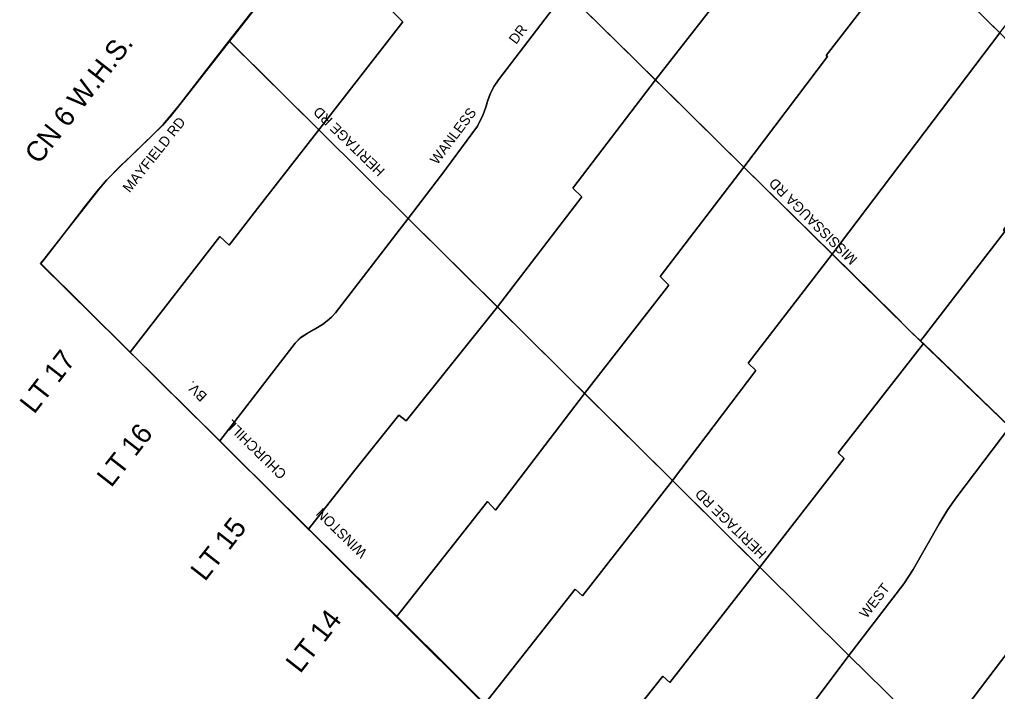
# Model space of a CAD drawing. Extents: x 589463 to 611048, y 4827729 to 4855916.
# Drawn here: x 589463 to 594299, y 4834249 to 4837573 of the extents above; entities that cross this region are included whole.
import ezdxf

# ---------------------------------------------------------------- set-up
doc = ezdxf.new("R2010")
doc.units = 0
for name, color, linetype in [('GIS_LOT_CONCESSION', 7, 'Continuous'), ('GIS_MAJOR_ARTERIAL_STREETS', 7, 'Continuous'), ('GIS_MUN_BDRY', 7, 'Continuous'), ('GIS_TX_LOT_CONCESSION', 7, 'Continuous'), ('GIS_TX_MAJOR_ARTERIAL_STREETS', 7, 'Continuous')]:
    doc.layers.add(name, color=color, linetype=linetype)

msp = doc.modelspace()

# ---------------------------------------------------------------- linework, layer by layer
at = {"layer": 'GIS_LOT_CONCESSION'}
for points in [[(594713.2, 4839023.3), (593872.7, 4837939.7), (593890.7, 4837921.9), (594070.5, 4837743.9), (594148.1, 4837667.1), (594166.7, 4837648.6), (594310.2, 4837506.6), (595155.1, 4838590.1), (595018.4, 4838724.5), (594862, 4838877), (594742.3, 4838994.7), (594729.7, 4839007.1)], [(592992.6, 4838811.3), (592664.6, 4838378.7), (592604.9, 4838297.9), (592580.1, 4838256.8), (592557.9, 4838218.4), (592527.1, 4838176.4), (592164.6, 4837711), (592607.7, 4837274.2), (593029, 4837813.3), (593020, 4837824.3), (593435.8, 4838372.4), (593414.5, 4838393.5), (593163.8, 4838641.8)], [(591280.1, 4838584.4), (591197.4, 4838477.6), (591047.5, 4838284.2), (591019.5, 4838244.1), (590981.3, 4838179.8), (590908.2, 4838048.2), (590849.6, 4837940.8), (590824.3, 4837897.9), (590799.1, 4837855.1), (590751.5, 4837788.3), (590711.4, 4837735.4), (590501, 4837466.4), (590731, 4837238.3), (590943.5, 4837027.5), (591359.1, 4837561.2), (591305.9, 4837613.7), (591721.4, 4838148.6)], [(593435.8, 4838372.4), (593020, 4837824.3), (593029, 4837813.3), (592607.7, 4837274.2), (593045.2, 4836842.9), (593459, 4837389.3), (593452.2, 4837395.4), (593872.7, 4837939.7), (593845.6, 4837966.6), (593600.4, 4838209.4), (593442, 4838366)], [(591721.4, 4838148.6), (591305.9, 4837613.7), (591359.1, 4837561.2), (590943.5, 4837027.5), (591385.6, 4836589.2), (591544.5, 4836797.1), (591546.2, 4836799.3), (591728.4, 4837045.6), (591756.4, 4837102.7), (591769.9, 4837139), (591777.4, 4837168.3), (591790.2, 4837204.6), (591810.4, 4837243.3), (591831.6, 4837275), (592164.6, 4837711)], [(593872.7, 4837939.7), (593452.2, 4837395.4), (593459, 4837389.3), (593045.2, 4836842.9), (593482.3, 4836412), (594310.2, 4837506.6), (594166.7, 4837648.6), (594148.1, 4837667.1), (594070.5, 4837743.9), (593890.7, 4837921.9)], [(592164.6, 4837711), (591831.6, 4837275), (591810.4, 4837243.3), (591790.2, 4837204.6), (591777.4, 4837168.3), (591769.9, 4837139), (591756.4, 4837102.7), (591728.4, 4837045.6), (591546.2, 4836799.3), (591544.5, 4836797.1), (591385.6, 4836589.2), (591826.6, 4836151.4), (592244, 4836695.5), (592199.4, 4836738.9), (592607.7, 4837274.2)], [(594310.2, 4837506.6), (593482.3, 4836412), (593864.6, 4836035.1), (593919, 4835982.7), (593939, 4836008.6), (594335.6, 4836524.4), (594328.4, 4836531.8), (594747.3, 4837074), (594746.6, 4837074.7), (594557.8, 4837261.4), (594505.8, 4837312.9), (594452.1, 4837366.1)], [(590501, 4837466.4), (590208.5, 4837091.8), (590205, 4837088), (590170.6, 4837049.3), (589956.5, 4836841.5), (589895.6, 4836780), (589858.4, 4836737.7), (589695.5, 4836528.8), (589581.7, 4836382.8), (589568, 4836365.2), (590010.6, 4835926.8), (590454.6, 4836499.8), (590500.3, 4836456.8), (590651.7, 4836652.2), (590943.5, 4837027.5), (590731, 4837238.3)], [(592607.7, 4837274.2), (592199.4, 4836738.9), (592244, 4836695.5), (591826.6, 4836151.4), (592257.8, 4835723.4), (592674, 4836259.3), (592631.1, 4836301.8), (593045.2, 4836842.9)], [(594747.3, 4837074), (594328.4, 4836531.8), (594335.6, 4836524.4), (593939, 4836008.6), (593919, 4835982.7), (593932.7, 4835969.5), (594359.9, 4835557.6), (594545.4, 4835797.3), (594722.9, 4836026.8), (595190.9, 4836634.7), (594996, 4836827.6)], [(590943.5, 4837027.5), (590651.7, 4836652.2), (590500.3, 4836456.8), (590454.6, 4836499.8), (590010.6, 4835926.8), (590453.2, 4835488.5), (590826, 4835972), (590852, 4835997.8), (590885.4, 4836020), (590920.1, 4836040), (590961, 4836064.1), (590984.5, 4836082.2), (591005.9, 4836100.3), (591026, 4836122.3), (591385.6, 4836589.2)], [(593045.2, 4836842.9), (592631.1, 4836301.8), (592674, 4836259.3), (592257.8, 4835723.4), (592692.6, 4835291.8), (593104.8, 4835836), (593066.1, 4835873.3), (593482.3, 4836412)], [(591385.6, 4836589.2), (591026, 4836122.3), (591005.9, 4836100.3), (590984.5, 4836082.2), (590961, 4836064.1), (590920.1, 4836040), (590885.4, 4836020), (590852, 4835997.8), (590826, 4835972), (590453.2, 4835488.5), (590892.4, 4835051.2), (591121.1, 4835343.3), (591339, 4835615.1), (591375.7, 4835586.7), (591826.6, 4836151.4)], [(593482.3, 4836412), (593066.1, 4835873.3), (593104.8, 4835836), (592692.6, 4835291.8), (593124.1, 4834863.5), (593540.7, 4835400.8), (593511.9, 4835429.3), (593932.7, 4835969.5), (593919, 4835982.7), (593864.6, 4836035.1)], [(591826.6, 4836151.4), (591375.7, 4835586.7), (591339, 4835615.1), (591121.1, 4835343.3), (590892.4, 4835051.2), (591327.1, 4834618.4), (591776.8, 4835188.6), (591817.3, 4835145.2), (592257.8, 4835723.4)], [(593932.7, 4835969.5), (593511.9, 4835429.3), (593540.7, 4835400.8), (593124.1, 4834863.5), (593563.8, 4834427.2), (593835.5, 4834781.4), (593882.4, 4834851.8), (594011.7, 4835077.5), (594053.9, 4835149), (594098.2, 4835211.5), (594359.9, 4835557.6)], [(592257.8, 4835723.4), (591817.3, 4835145.2), (591776.8, 4835188.6), (591327.1, 4834618.4), (591762.4, 4834185.1), (592210.9, 4834754.9), (592247.6, 4834721.3), (592692.6, 4835291.8)], [(594359.9, 4835557.6), (594098.2, 4835211.5), (594053.9, 4835149), (594011.7, 4835077.5), (593882.4, 4834851.8), (593835.5, 4834781.4), (593563.8, 4834427.2), (594007.3, 4833991.9), (594423.6, 4834538.3), (594387.8, 4834576), (594808.4, 4835113.6)], [(592692.6, 4835291.8), (592247.6, 4834721.3), (592210.9, 4834754.9), (591762.4, 4834185.1), (591959.4, 4833988.9), (592194.8, 4833757.5), (592645.3, 4834325), (592678.6, 4834292.7), (593124.1, 4834863.5)], [(594808.4, 4835113.6), (594387.8, 4834576), (594423.6, 4834538.3), (594007.3, 4833991.9), (594444.5, 4833563), (594867.2, 4834108.7), (594827, 4834149.3), (595242, 4834684.3), (594858.9, 4835063.6)], [(593124.1, 4834863.5), (592678.6, 4834292.7), (592645.3, 4834325), (592194.8, 4833757.5), (592318.4, 4833636), (592554.7, 4833402.8), (592656.7, 4833435.9), (592675.9, 4833441.7), (592699, 4833451.7), (592722, 4833462.6), (592742.9, 4833472), (592763.2, 4833482.9), (592787.2, 4833494.9), (592810.1, 4833509.5), (592851.3, 4833536.6), (592885.7, 4833563.4), (592918.2, 4833593.1), (592968.7, 4833645.3), (593065.4, 4833763.9), (593126.6, 4833847.3), (593227.4, 4833980.6), (593337.8, 4834124.8), (593563.8, 4834427.2)]]:
    msp.add_lwpolyline(points, close=True, dxfattribs=at)
msp.add_lwpolyline([(594007.3, 4833991.9), (593563.8, 4834427.2), (593337.8, 4834124.8)], dxfattribs=at)
at = {"layer": 'GIS_MAJOR_ARTERIAL_STREETS'}
for points in [[(590500.7, 4837466.3), (590710.1, 4837734), (590711.1, 4837735.3), (590751.2, 4837788.2), (590798.7, 4837854.9), (590824, 4837897.8), (590849.3, 4837940.6), (590895.3, 4838024.9), (590896.3, 4838026.7), (590907.9, 4838048), (590981, 4838179.6), (591019.2, 4838244), (591047.2, 4838284.1), (591279.8, 4838584.2)], [(592164.3, 4837710.8), (591831.3, 4837274.8), (591810.1, 4837243.1), (591789.8, 4837204.4), (591777.1, 4837168.1), (591775.2, 4837160.8), (591769.6, 4837138.9), (591756.1, 4837102.6), (591728, 4837045.5), (591545, 4836798), (591421.5, 4836636.4), (591385.2, 4836589)], [(592491, 4837389.1), (592164.3, 4837710.8)], [(594345.2, 4837471.5), (594325.1, 4837491.4), (594166.4, 4837648.5)], [(589567.7, 4836365), (589858.1, 4836737.5), (589895.3, 4836779.9), (589956.2, 4836841.3), (590027.4, 4836910.4), (590028.1, 4836911.1), (590170.3, 4837049.1), (590208.2, 4837091.7), (590500.7, 4837466.3)], [(591385.2, 4836589), (590943, 4837027.6), (590500.7, 4837466.3)], [(592647.9, 4837234.6), (592607.2, 4837274.7), (592491, 4837389.1)], [(592801.6, 4837083.3), (592647.9, 4837234.6)], [(593298.8, 4836593.7), (593045.5, 4836843.1), (592801.6, 4837083.3)], [(591385.2, 4836589), (591025.7, 4836122.2), (591005.6, 4836100.1), (590984.2, 4836082.1), (590960.7, 4836063.9), (590919.8, 4836039.9), (590916.9, 4836038.2), (590916.9, 4836038.2), (590885.1, 4836019.8), (590851.7, 4835997.7), (590825.7, 4835971.8), (590452.8, 4835488.3)], [(592300.9, 4835680.2), (591825.8, 4836151.7), (591825.8, 4836151.7), (591385.2, 4836589)], [(593786.1, 4836113.8), (593482.1, 4836413.1), (593298.8, 4836593.7)], [(590452.8, 4835488.3), (590010.2, 4835926.7), (589567.7, 4836365)], [(594359.6, 4835557.5), (593917.8, 4835983.4), (593864.3, 4836035), (593786.1, 4836113.8)], [(593563.5, 4834427), (593122.6, 4834864.6), (593007.4, 4834978.9), (592692.4, 4835291.6), (592300.9, 4835680.2)], [(594359.6, 4835557.5), (594097.9, 4835211.4), (594053.6, 4835148.8), (594011.4, 4835077.4), (593963.5, 4834993.8), (593882.1, 4834851.7), (593835.2, 4834781.3), (593563.5, 4834427)], [(590755.5, 4835187.1), (590452.8, 4835488.3)], [(591959.1, 4833988.7), (591761.8, 4834185.2), (591761, 4834186), (591326.7, 4834618.3), (590755.5, 4835187.1)], [(593563.5, 4834427), (593337.5, 4834124.6), (593227.1, 4833980.4), (593126.3, 4833847.1), (593065.1, 4833763.7), (592968.4, 4833645.1), (592917.9, 4833592.9), (592885.4, 4833563.3), (592851, 4833536.5), (592809.8, 4833509.4), (592786.9, 4833494.8), (592762.9, 4833482.8), (592742.6, 4833471.8), (592721.7, 4833462.4), (592698.6, 4833451.6), (592675.6, 4833441.6), (592656.4, 4833435.7), (592563.8, 4833405.6), (592558.3, 4833403.9)], [(594445.6, 4833564), (594008.3, 4833991.8), (593563.5, 4834427)]]:
    msp.add_lwpolyline(points, dxfattribs=at)
at = {"layer": 'GIS_MUN_BDRY'}
for p, q in [((590500.3, 4837467.4), (590604.3, 4837599.7)), ((590396.9, 4837334.2), (590500.3, 4837467.4)), ((590249.1, 4837145), (590396.9, 4837334.2)), ((590174.3, 4837053.9), (590249.1, 4837145)), ((590119.7, 4836998.8), (590174.3, 4837053.9)), ((590042.9, 4836925), (590119.7, 4836998.8)), ((589963.1, 4836849.4), (590042.9, 4836925)), ((589893.4, 4836778.7), (589963.1, 4836849.4)), ((589844.9, 4836721.9), (589893.4, 4836778.7)), ((589788.6, 4836649.9), (589844.9, 4836721.9)), ((589599.2, 4836404.3), (589788.6, 4836649.9)), ((589567.3, 4836364.9), (590091.4, 4835846.3)), ((589567.7, 4836365.2), (589599.2, 4836404.3)), ((590091.4, 4835846.3), (590195.7, 4835743.3)), ((590195.7, 4835743.3), (590279.1, 4835661.5)), ((590279.1, 4835661.5), (590356.4, 4835584.2)), ((590356.4, 4835584.2), (590441.2, 4835499.9)), ((590678.4, 4835265.2), (590441.2, 4835499.9)), ((590893.6, 4835052.2), (590678.4, 4835265.2)), ((591370, 4834580.2), (590893.6, 4835052.2)), ((591370, 4834580.2), (591574.4, 4834376.5)), ((591763.8, 4834188.2), (591574.4, 4834376.5))]:
    msp.add_line(p, q, dxfattribs=at)

# ---------------------------------------------------------------- texts
at = {"layer": 'GIS_TX_LOT_CONCESSION'}
for s, p in [('CN 6 W.H.S.', (589559.5, 4836852.2)), ('LT 17', (589535.4, 4835617)), ('LT 16', (589916.6, 4835253.8)), ('LT 15', (590380.1, 4834789.1)), ('LT 14', (590850.8, 4834333.7))]:
    msp.add_text(s, height=100, rotation=52, dxfattribs=at).set_placement(p)
at = {"layer": 'GIS_TX_MAJOR_ARTERIAL_STREETS'}
for s, height, rotation, p in [('DR', 49.99, 53.0976, (591918.9, 4837447)), ('HERITAGE RD', 49.992, 135.8241, (591273.6, 4836828.3)), ('WANLESS ', 49.99, 53.0976, (591529, 4836851)), ('MAYFIELD RD', 49.998, 51.5842, (590008.2, 4836712.6)), ('MISSISSAUGA RD', 49.998, 135.5246, (593610.3, 4836390.2)), ('WINSTON             CHURCHILL         BV.', 49.998, 135.6354, (591186.1, 4834939.8)), ('HERITAGE RD', 49.998, 135.6718, (593161, 4834936.7)), ('WEST', 50, 52.0686, (593651.8, 4834606.4))]:
    msp.add_text(s, height=height, rotation=rotation, dxfattribs=at).set_placement(p)

doc.saveas('drawing.dxf')
